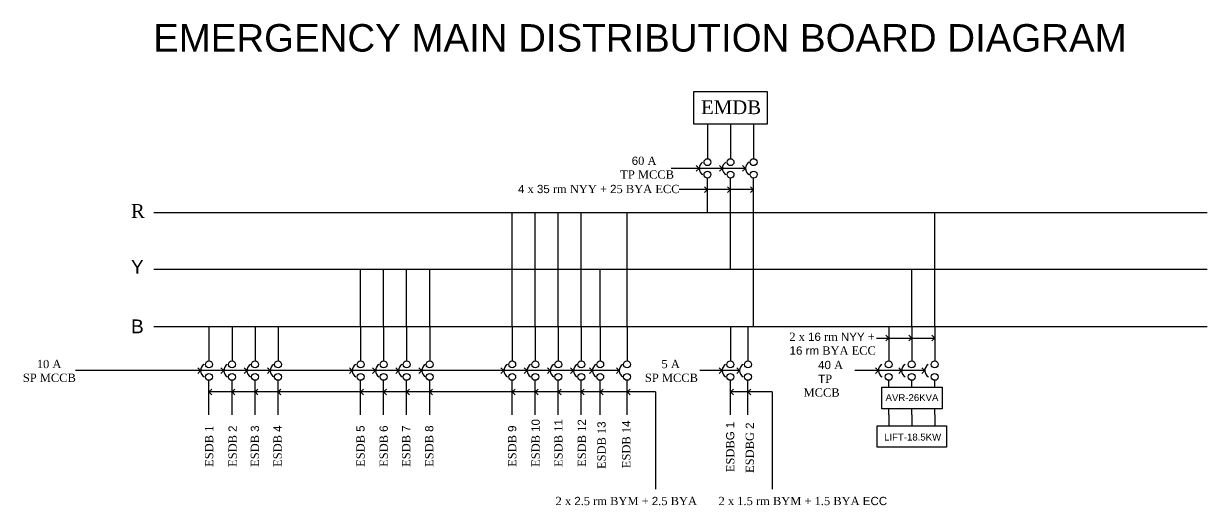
# Model space of a CAD drawing. Header units: millimetres. Extents: x 2090 to 23373, y -3333 to 3837.
# Drawn here: x 9348 to 14511, y 841 to 2939 of the extents above; entities that cross this region are included whole.
import ezdxf

# ---------------------------------------------------------------- set-up
doc = ezdxf.new("R2010")
doc.units = ezdxf.units.MM
doc.styles.get("Standard").update_dxf_attribs({"font": 'arial.ttf'})

msp = doc.modelspace()

# ---------------------------------------------------------------- linework, layer by layer
for p, q in [((12330.7, 2501.7), (12330.7, 2351)), ((12431.2, 2501.7), (12431.2, 2351)), ((12531.7, 2501.7), (12531.7, 2351)), ((12496.7, 2308.7), (12172.4, 2308.7)), ((12294.4, 2308.7), (12281.7, 2321.4)), ((12294.4, 2308.7), (12281.7, 2296.6)), ((12395.6, 2308.7), (12382.9, 2321.4)), ((12395.6, 2308.7), (12382.9, 2296.6)), ((12496.7, 2308.7), (12483.9, 2321.4)), ((12496.7, 2308.7), (12483.9, 2296.6)), ((12330.7, 2216.6), (12318, 2228.6)), ((12330.7, 2116), (12330.7, 2266.7)), ((12431.2, 2216.6), (12418.5, 2228.6)), ((12431.2, 2116), (12431.2, 2266.7)), ((12531.7, 2216.6), (12518.9, 2228.6)), ((12531.7, 2116), (12531.7, 2266.7)), ((12531.7, 2216.6), (12207.4, 2216.6)), ((12330.7, 2216.6), (12318, 2203.8)), ((12431.2, 2216.6), (12418.5, 2203.8)), ((12531.7, 2216.6), (12518.9, 2203.8)), ((11478.9, 1870.3), (11478.9, 2116)), ((11579.4, 1870.3), (11579.4, 2116)), ((11679.8, 1870.3), (11679.8, 2116)), ((11780.3, 1870.3), (11780.3, 2116)), ((11979.9, 1620.4), (11979.9, 2116)), ((12431.2, 1870.3), (12431.2, 2116)), ((12531.7, 1620.4), (12531.7, 2116)), ((13322, 1620.4), (13322, 2116)), ((10817.5, 1620.4), (10817.5, 1870.3)), ((10918, 1620.4), (10918, 1870.3)), ((11018.4, 1620.4), (11018.4, 1870.3)), ((11118.9, 1620.4), (11118.9, 1870.3)), ((11478.9, 1620.4), (11478.9, 1870.3)), ((11579.4, 1620.4), (11579.4, 1870.3)), ((11679.8, 1620.4), (11679.8, 1870.3)), ((11780.3, 1620.4), (11780.3, 1870.3)), ((11862.8, 1620.4), (11862.8, 1870.3)), ((13221.6, 1620.4), (13221.6, 1870.3)), ((10156.1, 1620.4), (10156.1, 1469.7)), ((10256.6, 1620.4), (10256.6, 1469.7)), ((10357.1, 1620.4), (10357.1, 1469.7)), ((10457.5, 1620.4), (10457.5, 1469.7)), ((10817.5, 1620.4), (10817.5, 1469.7)), ((10918, 1620.4), (10918, 1469.7)), ((11018.4, 1620.4), (11018.4, 1469.7)), ((11118.9, 1620.4), (11118.9, 1469.7)), ((11478.9, 1620.4), (11478.9, 1469.7)), ((11579.4, 1620.4), (11579.4, 1469.7)), ((11679.8, 1620.4), (11679.8, 1469.7)), ((11780.3, 1620.4), (11780.3, 1469.7)), ((11862.8, 1620.4), (11862.8, 1469.7)), ((11979.9, 1620.4), (11979.9, 1469.7)), ((12430.7, 1620.4), (12430.7, 1469.7)), ((12507.1, 1620.4), (12507.1, 1469.7)), ((13121.1, 1620.4), (13121.1, 1469.7)), ((13221.6, 1620.4), (13221.6, 1469.7)), ((13322, 1620.4), (13322, 1469.7)), ((13068.4, 1569), (13322, 1569)), ((13121.1, 1569), (13108.4, 1581.7)), ((13121.1, 1569), (13108.4, 1556.9)), ((13221.6, 1569), (13208.8, 1581.7)), ((13221.6, 1569), (13208.8, 1556.9)), ((13322, 1569), (13309.3, 1581.7)), ((13322, 1569), (13309.3, 1556.9)), ((11945.9, 1427.4), (9573.3, 1427.4)), ((10119.8, 1427.4), (10107.1, 1440.1)), ((10119.8, 1427.4), (10107.1, 1415.3)), ((10221.1, 1427.4), (10208.3, 1440.1)), ((10221.1, 1427.4), (10208.3, 1415.3)), ((10322.1, 1427.4), (10309.3, 1440.1)), ((10322.1, 1427.4), (10309.3, 1415.3)), ((10423.5, 1427.4), (10410.8, 1440.1)), ((10423.5, 1427.4), (10410.8, 1415.3)), ((10781.2, 1427.4), (10768.5, 1440.1)), ((10781.2, 1427.4), (10768.5, 1415.3)), ((10882.4, 1427.4), (10869.7, 1440.1)), ((10882.4, 1427.4), (10869.7, 1415.3)), ((10983.4, 1427.4), (10970.7, 1440.1)), ((10983.4, 1427.4), (10970.7, 1415.3)), ((11084.9, 1427.4), (11072.2, 1440.1)), ((11084.9, 1427.4), (11072.2, 1415.3)), ((11442.6, 1427.4), (11429.9, 1440.1)), ((11442.6, 1427.4), (11429.9, 1415.3)), ((11543.8, 1427.4), (11531.1, 1440.1)), ((11543.8, 1427.4), (11531.1, 1415.3)), ((11644.8, 1427.4), (11632.1, 1440.1)), ((11644.8, 1427.4), (11632.1, 1415.3)), ((11746.3, 1427.4), (11733.5, 1440.1)), ((11746.3, 1427.4), (11733.5, 1415.3)), ((11828.8, 1427.4), (11816.1, 1440.1)), ((11828.8, 1427.4), (11816.1, 1415.3)), ((11945.9, 1427.4), (11933.2, 1440.1)), ((11945.9, 1427.4), (11933.2, 1415.3)), ((12394.4, 1427.4), (12297.8, 1427.4)), ((12394.4, 1427.4), (12381.7, 1440.1)), ((12394.4, 1427.4), (12381.7, 1415.3)), ((12470.9, 1427.4), (12394.4, 1428)), ((12470.9, 1427.4), (12458.1, 1440.1)), ((12470.9, 1427.4), (12458.1, 1415.3)), ((13278.4, 1427.4), (12973.9, 1427.4)), ((13076.2, 1427.4), (13063.5, 1440.1)), ((13076.2, 1427.4), (13063.5, 1415.3)), ((13177.4, 1427.4), (13164.7, 1440.1)), ((13177.4, 1427.4), (13164.7, 1415.3)), ((13278.4, 1427.4), (13265.7, 1440.1)), ((13278.4, 1427.4), (13265.7, 1415.3)), ((10156.1, 1234.7), (10156.1, 1385.4)), ((10156.1, 1335.3), (10168.9, 1347.4)), ((10256.6, 1234.7), (10256.6, 1385.4)), ((10256.6, 1335.3), (10269.3, 1347.4)), ((10357.1, 1234.7), (10357.1, 1385.4)), ((10357.1, 1335.3), (10369.8, 1347.4)), ((10457.5, 1234.7), (10457.5, 1385.4)), ((10457.5, 1335.3), (10470.2, 1347.4)), ((10817.5, 1234.7), (10817.5, 1385.4)), ((10817.5, 1335.3), (10830.2, 1347.4)), ((10918, 1234.7), (10918, 1385.4)), ((10918, 1335.3), (10930.7, 1347.4)), ((11018.4, 1234.7), (11018.4, 1385.4)), ((11018.4, 1335.3), (11031.2, 1347.4)), ((11118.9, 1234.7), (11118.9, 1385.4)), ((11118.9, 1335.3), (11131.6, 1347.4)), ((11478.9, 1234.7), (11478.9, 1385.4)), ((11478.9, 1335.3), (11491.6, 1347.4)), ((11579.4, 1234.7), (11579.4, 1385.4)), ((11579.4, 1335.3), (11592.1, 1347.4)), ((11679.8, 1234.7), (11679.8, 1385.4)), ((11679.8, 1335.3), (11692.6, 1347.4)), ((11780.3, 1234.7), (11780.3, 1385.4)), ((11780.3, 1335.3), (11793, 1347.4)), ((11862.8, 1234.7), (11862.8, 1385.4)), ((11862.8, 1335.3), (11875.5, 1347.4)), ((11979.9, 1234.7), (11979.9, 1385.4)), ((11979.9, 1335.3), (11992.7, 1347.4)), ((12430.7, 1234.7), (12430.7, 1385.4)), ((12430.7, 1335.3), (12443.5, 1347.4)), ((12507.1, 1234.7), (12507.1, 1385.4)), ((12507.1, 1335.3), (12519.9, 1347.4)), ((13121.1, 1354.8), (13121.1, 1385.4)), ((13221.6, 1354.8), (13221.6, 1385.4)), ((13322, 1354.8), (13322, 1385.4)), ((12103.5, 1335.3), (10156.1, 1335.3)), ((10156.1, 1335.3), (10168.9, 1322.6)), ((10256.6, 1335.3), (10269.3, 1322.6)), ((10357.1, 1335.3), (10369.8, 1322.6)), ((10457.5, 1335.3), (10470.2, 1322.6)), ((10817.5, 1335.3), (10830.2, 1322.6)), ((10918, 1335.3), (10930.7, 1322.6)), ((11018.4, 1335.3), (11031.2, 1322.6)), ((11118.9, 1335.3), (11131.6, 1322.6)), ((11478.9, 1335.3), (11491.6, 1322.6)), ((11579.4, 1335.3), (11592.1, 1322.6)), ((11679.8, 1335.3), (11692.6, 1322.6)), ((11780.3, 1335.3), (11793, 1322.6)), ((11862.8, 1335.3), (11875.5, 1322.6)), ((11979.9, 1335.3), (11992.7, 1322.6)), ((12103.5, 1335.3), (12103.5, 910.8)), ((12613.3, 1335.3), (12430.7, 1335.3)), ((12430.7, 1335.3), (12443.5, 1322.6)), ((12507.1, 1335.3), (12519.9, 1322.6)), ((12613.3, 1335.3), (12613.3, 910.8)), ((13121.1, 1234.7), (13121.1, 1261.6)), ((13221.6, 1234.7), (13221.6, 1261.6)), ((13322, 1234.7), (13322, 1261.6)), ((13121.1, 1234.7), (13121.1, 1186.8)), ((13221.6, 1234.7), (13221.6, 1186.8)), ((13322, 1234.7), (13322, 1186.8))]:
    msp.add_line(p, q)
at = {"color": 1}
msp.add_line((9916, 2116), (14511, 2116), dxfattribs=at)
at = {"color": 40, "true_color": 0xf8d731}
msp.add_line((9916, 1870.3), (14511, 1870.3), dxfattribs=at)
at = {"color": 5}
msp.add_line((9916, 1620.4), (14511, 1620.4), dxfattribs=at)
for points in [[(12271.2, 2643.5), (12591.2, 2643.5), (12591.2, 2501.7), (12271.2, 2501.7)], [(13090.6, 1354.8), (13354.5, 1354.8), (13354.5, 1261.6), (13090.6, 1261.6)], [(13070.6, 1186.8), (13373.5, 1186.8), (13373.5, 1093.6), (13070.6, 1093.6)]]:
    msp.add_lwpolyline(points, close=True)
for centre in [(12330.7, 2336), (12431.2, 2336), (12531.7, 2336), (12330.7, 2281.7), (12431.2, 2281.7), (12531.7, 2281.7), (10156.1, 1454.7), (10256.6, 1454.7), (10357.1, 1454.7), (10457.5, 1454.7), (10817.5, 1454.7), (10918, 1454.7), (11018.4, 1454.7), (11118.9, 1454.7), (11478.9, 1454.7), (11579.4, 1454.7), (11679.8, 1454.7), (11780.3, 1454.7), (11862.8, 1454.7), (11979.9, 1454.7), (12430.7, 1454.7), (12507.1, 1454.7), (13121.1, 1454.7), (13221.6, 1454.7), (13322, 1454.7), (10156.1, 1400.4), (10256.6, 1400.4), (10357.1, 1400.4), (10457.5, 1400.4), (10817.5, 1400.4), (10918, 1400.4), (11018.4, 1400.4), (11118.9, 1400.4), (11478.9, 1400.4), (11579.4, 1400.4), (11679.8, 1400.4), (11780.3, 1400.4), (11862.8, 1400.4), (11979.9, 1400.4), (12430.7, 1400.4), (12507.1, 1400.4), (13121.1, 1400.4), (13221.6, 1400.4), (13322, 1400.4)]:
    msp.add_circle(centre, 15)
for centre in [(12326, 2309), (12427.2, 2309), (12528.2, 2309), (10151.4, 1427.7), (10252.6, 1427.7), (10353.6, 1427.7), (10455.1, 1427.7), (10812.8, 1427.7), (10914, 1427.7), (11015, 1427.7), (11116.5, 1427.7), (11474.2, 1427.7), (11575.4, 1427.7), (11676.4, 1427.7), (11777.9, 1427.7), (11860.4, 1427.7), (11977.5, 1427.7), (12426, 1427.7), (12502.4, 1427.7), (13107.8, 1427.7), (13209, 1427.7), (13310, 1427.7)]:
    msp.add_arc(centre, 31.6, 121.271, 239.9487)

# ---------------------------------------------------------------- texts
at = {"color": 240, "true_color": 0xed1f24, "attachment_point": 1}
for s, width, insert, char_height in [('\\pi67.9404;{\\C7;EMERGENCY MAIN DISTRIBUTION BOARD DIAGRAM}', 4575.843, (9844.5, 2937.7), 120), ('\\pi-7.94452;{\\fTimes New Roman CE|b0|i0|c238|p18;EMDB}', 233.412, (12310.5, 2605.3), 60), ('\\pi6.74784;4{\\fTimes New Roman CE|b0|i0|c238|p18; x }35{\\fTimes New Roman CE|b0|i0|c238|p18; rm NYY + }2{\\fTimes New Roman CE|b0|i0|c238|p18;5 BYA ECC}', 696.405, (11497.6, 2237.1), 36), ('\\pi13.43574;{\\fTimes New Roman CE|b0|i0|c238|p18;2 x }16{\\fTimes New Roman CE|b0|i0|c238|p18; rm }NYY{\\fTimes New Roman CE|b0|i0|c238|p18; +}\\P\\pi14.62199;16 rm{\\fTimes New Roman CE|b0|i0|c238|p18; BYA ECC}', 392.668, (12674.2, 1593.1), 36)]:
    msp.add_mtext_dynamic_manual_height_columns(s, width=width, gutter_width=1, heights=[0], dxfattribs=dict(at, insert=insert, char_height=char_height))
at = {"color": 5, "char_height": 36, "attachment_point": 1}
for s, insert in [('\\pi54.41004;6{\\fTimes New Roman CE|b0|i0|c238|p18;0 A\\P\\pi4.48812;TP MCCB}', (11945.7, 2360.2)), ('\\pi67.7;{\\fTimes New Roman CE|b0|i0|c238|p18;\\C256;10 A\\P\\pi6.798;SP MCCB}', (9337.4, 1474.3)), ('\\pi79.14849;{\\fTimes New Roman CE|b0|i0|c238|p18;5 A\\P\\pi6.79809;SP MCCB}', (12050.9, 1474.3)), ('\\pi63.51504;40{\\fTimes New Roman CE|b0|i0|c238|p18; A\\P\\pi5.14769;}T{\\fTimes New Roman CE|b0|i0|c238|p18;P MCCB}', (12749.8, 1470.2))]:
    msp.add_mtext_dynamic_manual_height_columns(s, width=233.412, gutter_width=1, heights=[0], dxfattribs=dict(at, insert=insert))
at = {"attachment_point": 1}
for s, width, insert, char_height in [('{\\fTimes New Roman CE|b0|i0|c238|p18;R}', 158.562, (9815.7, 2153.2), 60), ('Y', 158.562, (9815.7, 1910.3), 60), ('B', 158.562, (9815.7, 1650.4), 60), ('\\pi1.37156;AVR-26KVA', 233.412, (13106, 1324.9), 30), ('\\pi-6.11821;LIFT-18.5KW', 233.412, (13107, 1152.8), 30), ('\\pi20.63;{\\fTimes New Roman CE|b0|i0|c238|p18;2 x }2{\\fTimes New Roman CE|b0|i0|c238|p18;.5 rm BYM + }2{\\fTimes New Roman CE|b0|i0|c238|p18;.5 BYA}', 640.95, (11647.5, 877.4), 36), ('\\pi0.92621;{\\fTimes New Roman CE|b0|i0|c238|p18;2 x 1.5 rm BYM + 1.5 BYA} ECC', 720.313, (12378.1, 877.4), 36)]:
    msp.add_mtext_dynamic_manual_height_columns(s, width=width, gutter_width=1, heights=[0], dxfattribs=dict(at, insert=insert, char_height=char_height))
at = {"char_height": 36, "attachment_point": 1, "rotation": 90}
for s, width, insert in [('{\\fTimes New Roman CE|b0|i0|c238|p18;ESDB }10', 197.653, (11563, 1008)), ('{\\fTimes New Roman CE|b0|i0|c238|p18;ESDB 1}1', 197.653, (11662.2, 1008)), ('{\\fTimes New Roman CE|b0|i0|c238|p18;ESDB 1}2', 197.653, (11764.5, 1008)), ('{\\fTimes New Roman CE|b0|i0|c238|p18;ESDB 1}3', 197.653, (11850.4, 998.5)), ('{\\fTimes New Roman CE|b0|i0|c238|p18;ESDB 1}4', 197.653, (11958.4, 1002.5)), ('{\\fTimes New Roman CE|b0|i0|c238|p18;ESDB}G{\\fTimes New Roman CE|b0|i0|c238|p18; }1', 259.665, (12411.9, 985)), ('{\\fTimes New Roman CE|b0|i0|c238|p18;ESDBG }2', 259.665, (12497, 981.7)), ('{\\fTimes New Roman CE|b0|i0|c238|p18;ESDB 1}', 197.653, (10138.6, 1008)), ('{\\fTimes New Roman CE|b0|i0|c238|p18;ESDB }2', 197.653, (10241.3, 1008)), ('{\\fTimes New Roman CE|b0|i0|c238|p18;ESDB }3', 197.653, (10338.4, 1008)), ('{\\fTimes New Roman CE|b0|i0|c238|p18;ESDB }4', 197.653, (10437.4, 1008)), ('{\\fTimes New Roman CE|b0|i0|c238|p18;ESDB }5', 197.653, (10798.8, 1008)), ('{\\fTimes New Roman CE|b0|i0|c238|p18;ESDB }6', 197.653, (10900.3, 1008)), ('{\\fTimes New Roman CE|b0|i0|c238|p18;ESDB }7', 197.653, (10998.2, 1008)), ('{\\fTimes New Roman CE|b0|i0|c238|p18;ESDB }8', 197.653, (11098.8, 1008)), ('{\\fTimes New Roman CE|b0|i0|c238|p18;ESDB }9', 197.653, (11460.7, 1008))]:
    msp.add_mtext_dynamic_manual_height_columns(s, width=width, gutter_width=1, heights=[0], dxfattribs=dict(at, insert=insert))

doc.saveas('drawing.dxf')
